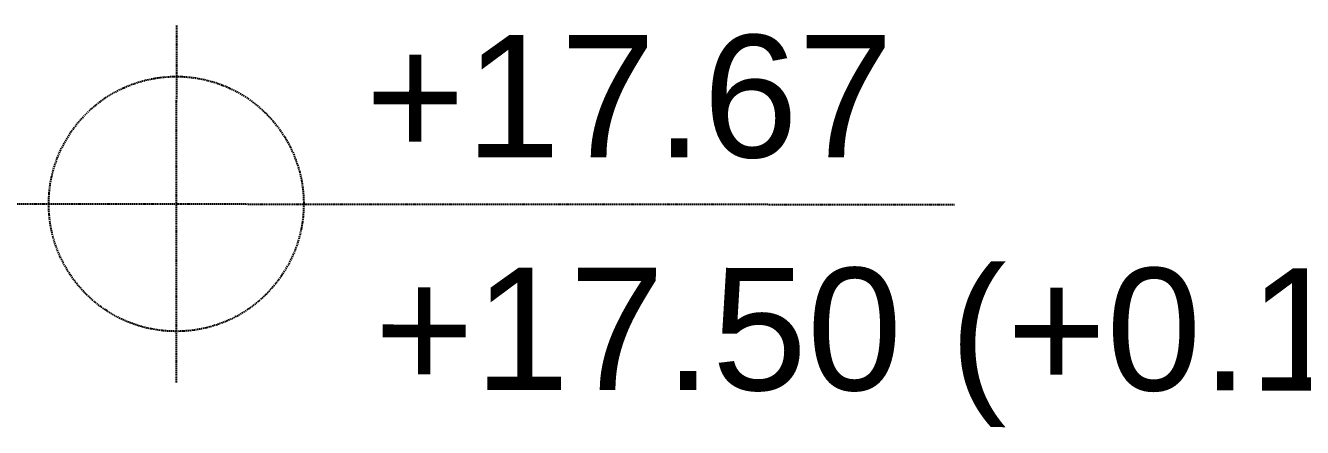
# Model space of a CAD drawing. Header units: millimetres. Extents: x 62878 to 70819, y -67946 to -61850.
# Drawn here: x 64131.7 to 64382.1, y -66559.7 to -66480.9 of the extents above; entities that cross this region are included whole.
import ezdxf

# ---------------------------------------------------------------- set-up
doc = ezdxf.new("R2010")
doc.units = ezdxf.units.MM
doc.linetypes.add('HIDDEN', pattern=[0.375, 0.25, -0.125])
doc.layers.add('KOT-yeni', color=2, linetype='HIDDEN')
doc.styles.add('bold', font='arial.ttf', dxfattribs={"height": 10})

msp = doc.modelspace()

# ---------------------------------------------------------------- linework, layer by layer
at = {"layer": 'KOT-yeni'}
for p, q in [((64161.3, -66480.9), (64161.25, -66550.9)), ((64126.27, -66515.88), (64313.9, -66516))]:
    msp.add_line(p, q, dxfattribs=at)
msp.add_circle((64161.27, -66515.9), 25, dxfattribs=at)

# ---------------------------------------------------------------- texts
at = {"layer": 'KOT-yeni', "style": 'bold'}
for s, p in [('+17.67', (64198.36, -66506.72)), ('+17.50 (+0.12)', (64200.12, -66552.39))]:
    msp.add_text(s, height=24, rotation=359.9643, dxfattribs=at).set_placement(p)

doc.saveas('drawing.dxf')
